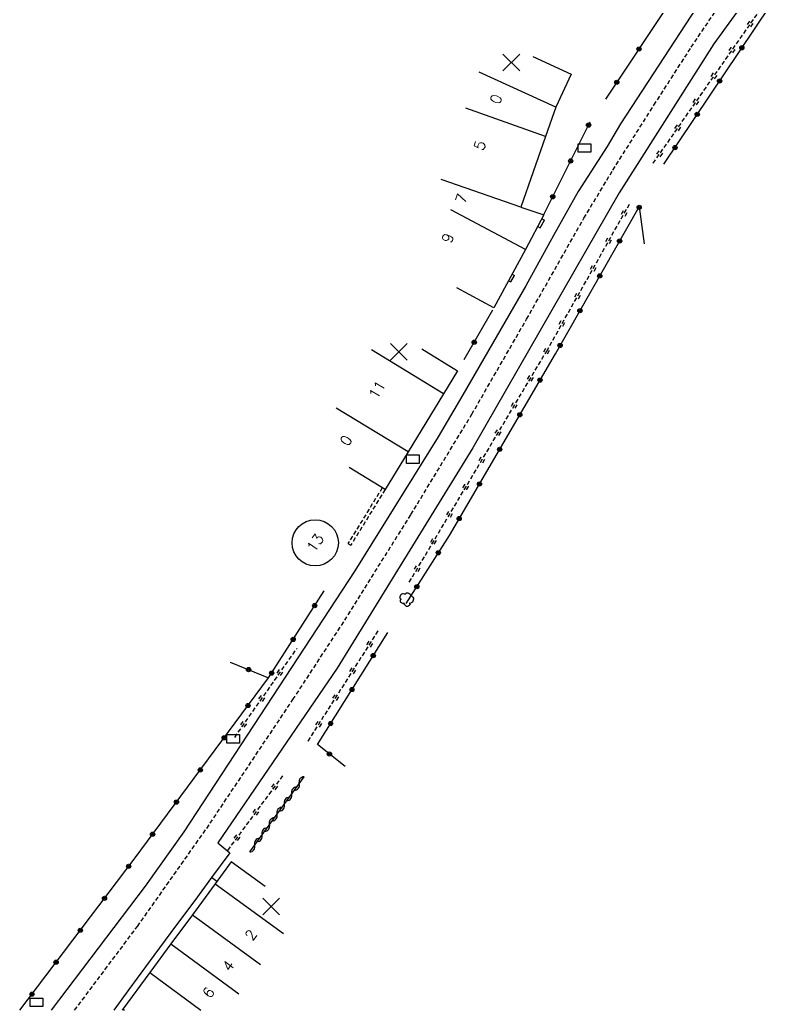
# Model space of a CAD drawing. Header units: millimetres. Extents: x 133016 to 134000, y 142000 to 143000.
# Drawn here: x 133109 to 133200.5, y 142000 to 142117.4 of the extents above; entities that cross this region are included whole.
import ezdxf
from ezdxf.enums import TextEntityAlignment as Align

# ---------------------------------------------------------------- set-up
doc = ezdxf.new("R2010")
doc.units = ezdxf.units.MM
doc.linetypes.add('DASHED', pattern=[0.75, 0.5, -0.25])
doc.layers.get('0').update_dxf_attribs({"linetype": 'CONTINUOUS'})
for name, color, linetype in [('W0001', 6, 'DASHED'), ('W0008', 7, 'CONTINUOUS'), ('W0100', 7, 'CONTINUOUS'), ('W0105', 7, 'CONTINUOUS'), ('W0112', 1, 'DASHED'), ('W0220', 5, 'DASHED'), ('W0300', 7, 'CONTINUOUS'), ('W0310', 3, 'CONTINUOUS'), ('W0322', 7, 'CONTINUOUS'), ('W0991', 7, 'CONTINUOUS'), ('W1102', 7, 'CONTINUOUS'), ('W1471', 7, 'CONTINUOUS')]:
    doc.layers.add(name, color=color, linetype=linetype)
doc.styles.get("Standard").update_dxf_attribs({"font": 'romans.shx', "width": 0.85})

# ---------------------------------------------------------------- blocks, each defined once
blk = doc.blocks.new('t310o')
at = {"color": 0, "linetype": 'Continuous'}
for centre, start, end in [((-0.5, 0.38), 216.8699, 323.1304), ((0.5, -0.37), 36.8699, 143.1303)]:
    blk.add_arc(centre, 0.625, start, end, dxfattribs=at)
blk = doc.blocks.new('t322o')
at = {"color": 0, "linetype": 'Continuous'}
for radius in [0.25, 0.15]:
    blk.add_circle((0, 0), radius, dxfattribs=at)
blk = doc.blocks.new('t220o')
at = {"color": 0, "linetype": 'Continuous'}
for p, q in [((-0.25, 0.25), (0.25, 0.25)), ((-0.25, -0.25), (0.25, -0.25))]:
    blk.add_line(p, q, dxfattribs=at)
blk = doc.blocks.new('T1471')
at = {"color": 0, "linetype": 'Continuous', "flags": 128}
blk.add_lwpolyline([(-0.75, -0.5), (-0.75, 0.5), (0.75, 0.5), (0.75, -0.5), (-0.75, -0.5)], dxfattribs=at)
blk = doc.blocks.new('t991o')
at = {"color": 0, "linetype": 'Continuous'}
for p, q in [((-1, 1), (1, -1)), ((-1, -1), (1, 1))]:
    blk.add_line(p, q, dxfattribs=at)
blk = doc.blocks.new('T300')
for p, q in [((-0.8, 0.51), (-0.86, 0.34)), ((-0.86, 0.34), (-0.86, 0.17)), ((-0.86, 0.17), (-0.74, 0.06)), ((-0.69, 0.63), (-0.8, 0.51)), ((-0.8, -0.06), (-0.74, 0.06)), ((-0.74, 0.06), (-0.69, 0.11)), ((-0.57, 0.69), (-0.69, 0.63)), ((-0.46, 0.69), (-0.57, 0.69)), ((-0.29, 0.63), (-0.46, 0.69)), ((-0.29, 0.63), (-0.17, 0.74)), ((-0.23, 0.57), (-0.29, 0.63)), ((-0.17, 0.74), (-0.06, 0.8)), ((-0.06, 0.8), (0.06, 0.8)), ((0.06, 0.8), (0.23, 0.74)), ((0.23, 0.74), (0.34, 0.63)), ((0.34, 0.63), (0.4, 0.51)), ((0.46, 0.46), (0.34, 0.46)), ((0.4, 0.51), (0.4, 0.46)), ((0.57, 0.4), (0.46, 0.46)), ((0.57, 0.4), (0.69, 0.29)), ((0.69, 0.29), (0.74, 0.17)), ((0.74, 0.06), (0.69, -0.17)), ((0.74, 0.17), (0.74, 0.06)), ((-0.8, -0.17), (-0.8, -0.06)), ((-0.8, -0.23), (-0.8, -0.17)), ((-0.74, -0.34), (-0.8, -0.23)), ((-0.69, -0.4), (-0.74, -0.34)), ((-0.51, -0.46), (-0.69, -0.4)), ((-0.4, -0.46), (-0.51, -0.46)), ((-0.4, -0.46), (-0.34, -0.46)), ((-0.34, -0.46), (-0.34, -0.4)), ((-0.34, -0.51), (-0.34, -0.46)), ((-0.29, -0.63), (-0.34, -0.51)), ((-0.17, -0.74), (-0.29, -0.63)), ((-0.06, -0.8), (-0.17, -0.74)), ((0.06, -0.8), (-0.06, -0.8)), ((0.17, -0.74), (0.06, -0.8)), ((0.23, -0.69), (0.17, -0.74)), ((0.29, -0.46), (0.23, -0.46)), ((0.29, -0.63), (0.23, -0.69)), ((0.46, -0.4), (0.29, -0.46)), ((0.34, -0.51), (0.29, -0.63)), ((0.34, -0.51), (0.34, -0.46)), ((0.57, -0.34), (0.46, -0.4)), ((0.63, -0.29), (0.57, -0.34)), ((0.69, -0.17), (0.63, -0.29))]:
    blk.add_line(p, q)

msp = doc.modelspace()

# ---------------------------------------------------------------- linework, layer by layer
at = {"layer": 'W0001'}
msp.add_lwpolyline([(133115.54, 142000), (133122.98, 142009.94), (133131.19, 142021.55), (133141.42, 142036.83), (133147.56, 142046.23), (133155.4, 142058.76), (133162.63, 142070.66), (133169.12, 142081.93), (133175.92, 142093.91), (133179.35, 142099.61), (133184.22, 142107.31), (133188.64, 142114.17), (133192.6, 142120.07)], dxfattribs=at)
at = {"layer": 'W0008'}
for points in [[(133197.58, 142123.25), (133191.31, 142114.57), (133180.1, 142096.89), (133162.75, 142066.67), (133146.67, 142040.57), (133132.51, 142019.85), (133133.92, 142018.64), (133131.76, 142015.74)], [(133189.28, 142118.87), (133180.25, 142105.1), (133178.67, 142102.4), (133175.24, 142097.08), (133172.31, 142091.86), (133169.02, 142085.89), (133161.54, 142072.96), (133158.65, 142067.99), (133148.77, 142052.09), (133128.48, 142021.16), (133123.9, 142014.71), (133112.77, 142000)]]:
    msp.add_lwpolyline(points, dxfattribs=at)
at = {"layer": 'W0100'}
for points in [[(133169.85, 142113.07), (133174.39, 142110.98), (133172.58, 142107.06), (133171.36, 142103.6), (133168.45, 142095.2), (133171.16, 142094.29), (133168.97, 142090.19), (133165.24, 142083.28), (133160.84, 142085.65), (133160.84, 142085.65), (133160.84, 142085.65), (133160.84, 142085.65), (133160.84, 142085.65), (133160.84, 142085.65), (133160.84, 142085.65), (133160.84, 142085.65), (133160.84, 142085.65), (133160.84, 142085.65), (133160.84, 142085.65), (133160.84, 142085.65), (133160.84, 142085.65), (133160.84, 142085.65), (133160.84, 142085.65), (133160.84, 142085.65), (133160.84, 142085.65), (133160.84, 142085.65), (133160.84, 142085.65), (133160.84, 142085.65), (133160.84, 142085.65), (133160.84, 142085.65), (133160.84, 142085.65), (133160.84, 142085.65), (133160.84, 142085.65), (133160.84, 142085.65), (133160.84, 142085.65), (133160.84, 142085.65), (133160.84, 142085.65), (133160.84, 142085.65), (133160.84, 142085.65), (133160.84, 142085.65), (133160.84, 142085.65), (133160.84, 142085.65), (133160.84, 142085.65), (133160.84, 142085.65), (133160.84, 142085.65), (133160.84, 142085.65), (133160.84, 142085.65), (133160.84, 142085.65), (133160.84, 142085.65), (133160.84, 142085.65), (133160.84, 142085.65), (133160.84, 142085.65), (133160.84, 142085.65), (133160.84, 142085.65), (133160.84, 142085.65), (133160.84, 142085.65), (133160.84, 142085.65), (133160.84, 142085.65), (133160.84, 142085.65), (133160.84, 142085.65), (133160.84, 142085.65), (133160.84, 142085.65), (133160.84, 142085.65), (133160.84, 142085.65), (133160.84, 142085.65), (133160.84, 142085.65), (133160.84, 142085.65), (133160.84, 142085.65), (133160.84, 142085.65), (133160.84, 142085.65), (133160.84, 142085.65), (133160.84, 142085.65), (133160.84, 142085.65), (133160.84, 142085.65), (133160.84, 142085.65), (133160.84, 142085.65), (133160.84, 142085.65), (133160.84, 142085.65), (133160.84, 142085.65), (133160.84, 142085.65), (133160.84, 142085.65), (133160.84, 142085.65), (133160.84, 142085.65), (133160.84, 142085.65), (133160.84, 142085.65), (133160.84, 142085.65), (133160.84, 142085.65), (133160.84, 142085.65), (133160.84, 142085.65), (133160.84, 142085.65), (133160.84, 142085.65), (133160.84, 142085.65), (133160.84, 142085.65), (133160.84, 142085.65), (133160.84, 142085.65), (133160.84, 142085.65), (133160.84, 142085.65), (133160.84, 142085.65), (133160.84, 142085.65), (133160.84, 142085.65), (133160.84, 142085.65), (133160.84, 142085.65), (133160.84, 142085.65), (133160.84, 142085.65), (133160.84, 142085.65), (133160.84, 142085.65), (133160.84, 142085.65), (133160.84, 142085.65), (133160.84, 142085.65), (133160.84, 142085.65), (133160.84, 142085.65), (133160.84, 142085.65), (133160.84, 142085.65), (133160.84, 142085.65), (133160.84, 142085.65), (133160.84, 142085.65), (133160.84, 142085.65), (133160.84, 142085.65), (133160.84, 142085.65), (133160.84, 142085.65)], [(133156.68, 142078.41), (133160.94, 142075.79), (133159.27, 142073.08), (133155.09, 142066.18), (133152.35, 142061.73), (133148.09, 142064.35), (133148.09, 142064.35), (133148.09, 142064.35), (133148.09, 142064.35), (133148.09, 142064.35), (133148.09, 142064.35), (133148.09, 142064.35), (133148.09, 142064.35), (133148.09, 142064.35), (133148.09, 142064.35), (133148.09, 142064.35), (133148.09, 142064.35), (133148.09, 142064.35), (133148.09, 142064.35), (133148.09, 142064.35), (133148.09, 142064.35), (133148.09, 142064.35), (133148.09, 142064.35), (133148.09, 142064.35), (133148.09, 142064.35), (133148.09, 142064.35), (133148.09, 142064.35), (133148.09, 142064.35), (133148.09, 142064.35), (133148.09, 142064.35), (133148.09, 142064.35), (133148.09, 142064.35), (133148.09, 142064.35), (133148.09, 142064.35), (133148.09, 142064.35), (133148.09, 142064.35), (133148.09, 142064.35), (133148.09, 142064.35), (133148.09, 142064.35), (133148.09, 142064.35), (133148.09, 142064.35), (133148.09, 142064.35), (133148.09, 142064.35), (133148.09, 142064.35), (133148.09, 142064.35), (133148.09, 142064.35), (133148.09, 142064.35), (133148.09, 142064.35), (133148.09, 142064.35), (133148.09, 142064.35), (133148.09, 142064.35), (133148.09, 142064.35), (133148.09, 142064.35), (133148.09, 142064.35), (133148.09, 142064.35), (133148.09, 142064.35), (133148.09, 142064.35), (133148.09, 142064.35), (133148.09, 142064.35), (133148.09, 142064.35), (133148.09, 142064.35), (133148.09, 142064.35), (133148.09, 142064.35), (133148.09, 142064.35), (133148.09, 142064.35), (133148.09, 142064.35), (133148.09, 142064.35), (133148.09, 142064.35), (133148.09, 142064.35), (133148.09, 142064.35), (133148.09, 142064.35), (133148.09, 142064.35), (133148.09, 142064.35), (133148.09, 142064.35), (133148.09, 142064.35), (133148.09, 142064.35), (133148.09, 142064.35), (133148.09, 142064.35), (133148.09, 142064.35), (133148.09, 142064.35), (133148.09, 142064.35), (133148.09, 142064.35), (133148.09, 142064.35), (133148.09, 142064.35), (133148.09, 142064.35), (133148.09, 142064.35), (133148.09, 142064.35), (133148.09, 142064.35), (133148.09, 142064.35), (133148.09, 142064.35), (133148.09, 142064.35), (133148.09, 142064.35), (133148.09, 142064.35), (133148.09, 142064.35), (133148.09, 142064.35), (133148.09, 142064.35), (133148.09, 142064.35), (133148.09, 142064.35), (133148.09, 142064.35), (133148.09, 142064.35), (133148.09, 142064.35), (133148.09, 142064.35), (133148.09, 142064.35), (133148.09, 142064.35), (133148.09, 142064.35), (133148.09, 142064.35), (133148.09, 142064.35), (133148.09, 142064.35), (133148.09, 142064.35), (133148.09, 142064.35), (133148.09, 142064.35), (133148.09, 142064.35), (133148.09, 142064.35), (133148.09, 142064.35), (133148.09, 142064.35), (133148.09, 142064.35), (133148.09, 142064.35), (133148.09, 142064.35), (133148.09, 142064.35), (133148.09, 142064.35)], [(133138.14, 142014.66), (133134.09, 142017.6), (133132.2, 142014.98), (133129.52, 142011.32), (133126.96, 142007.86), (133124.46, 142004.48), (133121.27, 142000.14), (133121.17, 142000)]]:
    msp.add_lwpolyline(points, dxfattribs=at)
at = {"layer": 'W0105'}
for p, q in [((133170.91, 142093.84), (133171.23, 142093.66)), ((133170.46, 142092.92), (133170.72, 142092.77)), ((133170.72, 142092.77), (133171.23, 142093.66)), ((133167.23, 142086.34), (133167.67, 142087.1)), ((133167.4, 142087.26), (133167.67, 142087.1)), ((133166.96, 142086.49), (133167.23, 142086.34)), ((133132.41, 142015.27), (133131.77, 142015.73))]:
    msp.add_line(p, q, dxfattribs=at)
msp.add_lwpolyline([(133131.77, 142015.73), (133129.77, 142013.01), (133127.63, 142010.11), (133124.92, 142006.47), (133121.97, 142002.46), (133120.19, 142000)], dxfattribs=at)
at = {"layer": 'W0112'}
for points in [[(133152.35, 142061.73), (133152.01, 142061.94), (133147.94, 142055.34), (133148.28, 142055.13), (133148.28, 142055.13), (133148.28, 142055.13), (133148.28, 142055.13), (133148.28, 142055.13), (133148.28, 142055.13), (133148.28, 142055.13), (133148.28, 142055.13), (133148.28, 142055.13), (133148.28, 142055.13), (133148.28, 142055.13), (133148.28, 142055.13), (133148.28, 142055.13), (133148.28, 142055.13), (133148.28, 142055.13), (133148.28, 142055.13), (133148.28, 142055.13), (133148.28, 142055.13), (133148.28, 142055.13), (133148.28, 142055.13), (133148.28, 142055.13), (133148.28, 142055.13), (133148.28, 142055.13), (133148.28, 142055.13), (133148.28, 142055.13), (133148.28, 142055.13), (133148.28, 142055.13), (133148.28, 142055.13), (133148.28, 142055.13), (133148.28, 142055.13), (133148.28, 142055.13), (133148.28, 142055.13), (133148.28, 142055.13), (133148.28, 142055.13), (133148.28, 142055.13), (133148.28, 142055.13), (133148.28, 142055.13), (133148.28, 142055.13), (133148.28, 142055.13), (133148.28, 142055.13), (133148.28, 142055.13), (133148.28, 142055.13), (133148.28, 142055.13), (133148.28, 142055.13), (133148.28, 142055.13), (133148.28, 142055.13), (133148.28, 142055.13), (133148.28, 142055.13), (133148.28, 142055.13), (133148.28, 142055.13), (133148.28, 142055.13), (133148.28, 142055.13), (133148.28, 142055.13), (133148.28, 142055.13), (133148.28, 142055.13), (133148.28, 142055.13), (133148.28, 142055.13), (133148.28, 142055.13), (133148.28, 142055.13), (133148.28, 142055.13), (133148.28, 142055.13), (133148.28, 142055.13), (133148.28, 142055.13), (133148.28, 142055.13), (133148.28, 142055.13), (133148.28, 142055.13), (133148.28, 142055.13), (133148.28, 142055.13), (133148.28, 142055.13), (133148.28, 142055.13), (133148.28, 142055.13), (133148.28, 142055.13), (133148.28, 142055.13), (133148.28, 142055.13), (133148.28, 142055.13), (133148.28, 142055.13), (133148.28, 142055.13), (133148.28, 142055.13), (133148.28, 142055.13), (133148.28, 142055.13), (133148.28, 142055.13), (133148.28, 142055.13), (133148.28, 142055.13), (133148.28, 142055.13), (133148.28, 142055.13), (133148.28, 142055.13), (133148.28, 142055.13), (133148.28, 142055.13), (133148.28, 142055.13), (133148.28, 142055.13), (133148.28, 142055.13), (133148.28, 142055.13), (133148.28, 142055.13), (133148.28, 142055.13), (133148.28, 142055.13), (133148.28, 142055.13), (133148.28, 142055.13), (133148.28, 142055.13), (133148.28, 142055.13), (133148.28, 142055.13), (133148.28, 142055.13), (133148.28, 142055.13), (133148.28, 142055.13), (133148.28, 142055.13), (133148.28, 142055.13), (133148.28, 142055.13), (133148.28, 142055.13), (133148.28, 142055.13), (133148.28, 142055.13), (133148.28, 142055.13), (133148.28, 142055.13), (133148.28, 142055.13), (133148.28, 142055.13), (133148.28, 142055.13), (133148.28, 142055.13), (133148.28, 142055.13), (133148.28, 142055.13)], [(133152.35, 142061.73), (133148.28, 142055.13), (133148.28, 142055.13), (133148.28, 142055.13), (133148.28, 142055.13), (133148.28, 142055.13), (133148.28, 142055.13), (133148.28, 142055.13), (133148.28, 142055.13), (133148.28, 142055.13), (133148.28, 142055.13), (133148.28, 142055.13), (133148.28, 142055.13), (133148.28, 142055.13), (133148.28, 142055.13), (133148.28, 142055.13), (133148.28, 142055.13), (133148.28, 142055.13), (133148.28, 142055.13), (133148.28, 142055.13), (133148.28, 142055.13), (133148.28, 142055.13), (133148.28, 142055.13), (133148.28, 142055.13), (133148.28, 142055.13), (133148.28, 142055.13), (133148.28, 142055.13), (133148.28, 142055.13), (133148.28, 142055.13), (133148.28, 142055.13), (133148.28, 142055.13), (133148.28, 142055.13), (133148.28, 142055.13), (133148.28, 142055.13), (133148.28, 142055.13), (133148.28, 142055.13), (133148.28, 142055.13), (133148.28, 142055.13), (133148.28, 142055.13), (133148.28, 142055.13), (133148.28, 142055.13), (133148.28, 142055.13), (133148.28, 142055.13), (133148.28, 142055.13), (133148.28, 142055.13), (133148.28, 142055.13), (133148.28, 142055.13), (133148.28, 142055.13), (133148.28, 142055.13), (133148.28, 142055.13), (133148.28, 142055.13), (133148.28, 142055.13), (133148.28, 142055.13), (133148.28, 142055.13), (133148.28, 142055.13), (133148.28, 142055.13), (133148.28, 142055.13), (133148.28, 142055.13), (133148.28, 142055.13), (133148.28, 142055.13), (133148.28, 142055.13), (133148.28, 142055.13), (133148.28, 142055.13), (133148.28, 142055.13), (133148.28, 142055.13), (133148.28, 142055.13), (133148.28, 142055.13), (133148.28, 142055.13), (133148.28, 142055.13), (133148.28, 142055.13), (133148.28, 142055.13), (133148.28, 142055.13), (133148.28, 142055.13), (133148.28, 142055.13), (133148.28, 142055.13), (133148.28, 142055.13), (133148.28, 142055.13), (133148.28, 142055.13), (133148.28, 142055.13), (133148.28, 142055.13), (133148.28, 142055.13), (133148.28, 142055.13), (133148.28, 142055.13), (133148.28, 142055.13), (133148.28, 142055.13), (133148.28, 142055.13), (133148.28, 142055.13), (133148.28, 142055.13), (133148.28, 142055.13), (133148.28, 142055.13), (133148.28, 142055.13), (133148.28, 142055.13), (133148.28, 142055.13), (133148.28, 142055.13), (133148.28, 142055.13), (133148.28, 142055.13), (133148.28, 142055.13), (133148.28, 142055.13), (133148.28, 142055.13), (133148.28, 142055.13), (133148.28, 142055.13), (133148.28, 142055.13), (133148.28, 142055.13), (133148.28, 142055.13), (133148.28, 142055.13), (133148.28, 142055.13), (133148.28, 142055.13), (133148.28, 142055.13), (133148.28, 142055.13), (133148.28, 142055.13), (133148.28, 142055.13), (133148.28, 142055.13), (133148.28, 142055.13), (133148.28, 142055.13), (133148.28, 142055.13), (133148.28, 142055.13), (133148.28, 142055.13), (133148.28, 142055.13), (133148.28, 142055.13), (133148.28, 142055.13)]]:
    msp.add_lwpolyline(points, dxfattribs=at)
at = {"layer": 'W0220'}
for points in [[(133198.97, 142121.75), (133184.09, 142100.42), (133184.09, 142100.42), (133184.09, 142100.42), (133184.09, 142100.42), (133184.09, 142100.42), (133184.09, 142100.42), (133184.09, 142100.42), (133184.09, 142100.42), (133184.09, 142100.42), (133184.09, 142100.42), (133184.09, 142100.42), (133184.09, 142100.42), (133184.09, 142100.42), (133184.09, 142100.42), (133184.09, 142100.42), (133184.09, 142100.42), (133184.09, 142100.42), (133184.09, 142100.42), (133184.09, 142100.42), (133184.09, 142100.42), (133184.09, 142100.42), (133184.09, 142100.42), (133184.09, 142100.42), (133184.09, 142100.42), (133184.09, 142100.42), (133184.09, 142100.42), (133184.09, 142100.42), (133184.09, 142100.42), (133184.09, 142100.42), (133184.09, 142100.42), (133184.09, 142100.42), (133184.09, 142100.42), (133184.09, 142100.42), (133184.09, 142100.42), (133184.09, 142100.42), (133184.09, 142100.42), (133184.09, 142100.42), (133184.09, 142100.42), (133184.09, 142100.42), (133184.09, 142100.42), (133184.09, 142100.42), (133184.09, 142100.42), (133184.09, 142100.42), (133184.09, 142100.42), (133184.09, 142100.42), (133184.09, 142100.42), (133184.09, 142100.42), (133184.09, 142100.42), (133184.09, 142100.42), (133184.09, 142100.42), (133184.09, 142100.42), (133184.09, 142100.42), (133184.09, 142100.42), (133184.09, 142100.42), (133184.09, 142100.42), (133184.09, 142100.42), (133184.09, 142100.42), (133184.09, 142100.42), (133184.09, 142100.42), (133184.09, 142100.42), (133184.09, 142100.42), (133184.09, 142100.42), (133184.09, 142100.42), (133184.09, 142100.42), (133184.09, 142100.42), (133184.09, 142100.42), (133184.09, 142100.42), (133184.09, 142100.42), (133184.09, 142100.42), (133184.09, 142100.42), (133184.09, 142100.42), (133184.09, 142100.42), (133184.09, 142100.42), (133184.09, 142100.42), (133184.09, 142100.42), (133184.09, 142100.42), (133184.09, 142100.42), (133184.09, 142100.42), (133184.09, 142100.42), (133184.09, 142100.42), (133184.09, 142100.42), (133184.09, 142100.42), (133184.09, 142100.42), (133184.09, 142100.42), (133184.09, 142100.42), (133184.09, 142100.42), (133184.09, 142100.42), (133184.09, 142100.42), (133184.09, 142100.42), (133184.09, 142100.42), (133184.09, 142100.42), (133184.09, 142100.42), (133184.09, 142100.42), (133184.09, 142100.42), (133184.09, 142100.42), (133184.09, 142100.42)], [(133184.09, 142100.42), (133184.09, 142100.42), (133184.09, 142100.42), (133184.09, 142100.42), (133184.09, 142100.42), (133184.09, 142100.42), (133184.09, 142100.42), (133184.09, 142100.42), (133184.09, 142100.42), (133184.09, 142100.42), (133184.09, 142100.42), (133184.09, 142100.42), (133184.09, 142100.42), (133184.09, 142100.42), (133184.09, 142100.42), (133184.09, 142100.42), (133184.09, 142100.42), (133184.09, 142100.42), (133184.09, 142100.42), (133184.09, 142100.42)], [(133155.21, 142050.74), (133155.21, 142050.74), (133155.21, 142050.74), (133155.21, 142050.74), (133155.21, 142050.74), (133155.21, 142050.74), (133155.21, 142050.74), (133155.21, 142050.74), (133155.21, 142050.74), (133155.21, 142050.74), (133155.21, 142050.74), (133155.21, 142050.74), (133155.21, 142050.74), (133155.21, 142050.74), (133155.21, 142050.74), (133155.21, 142050.74), (133155.21, 142050.74), (133155.21, 142050.74), (133171.5, 142078.15), (133181.42, 142095.76)], [(133155.21, 142050.74), (133155.21, 142050.74), (133155.21, 142050.74), (133155.21, 142050.74), (133155.21, 142050.74), (133155.21, 142050.74), (133155.21, 142050.74), (133155.21, 142050.74), (133155.21, 142050.74), (133155.21, 142050.74), (133155.21, 142050.74), (133155.21, 142050.74), (133155.21, 142050.74), (133155.21, 142050.74), (133155.21, 142050.74), (133155.21, 142050.74), (133155.21, 142050.74), (133155.21, 142050.74), (133155.21, 142050.74), (133155.21, 142050.74), (133155.21, 142050.74), (133155.21, 142050.74), (133155.21, 142050.74), (133155.21, 142050.74), (133155.21, 142050.74), (133155.21, 142050.74), (133155.21, 142050.74), (133155.21, 142050.74), (133155.21, 142050.74), (133155.21, 142050.74), (133155.21, 142050.74), (133155.21, 142050.74), (133155.21, 142050.74), (133155.21, 142050.74), (133155.21, 142050.74), (133155.21, 142050.74), (133155.21, 142050.74), (133155.21, 142050.74), (133155.21, 142050.74), (133155.21, 142050.74), (133155.21, 142050.74), (133155.21, 142050.74), (133155.21, 142050.74), (133155.21, 142050.74), (133155.21, 142050.74), (133155.21, 142050.74), (133155.21, 142050.74), (133155.21, 142050.74), (133155.21, 142050.74), (133155.21, 142050.74), (133155.21, 142050.74), (133155.21, 142050.74), (133155.21, 142050.74), (133155.21, 142050.74), (133155.21, 142050.74), (133155.21, 142050.74), (133155.21, 142050.74), (133155.21, 142050.74), (133155.21, 142050.74), (133155.21, 142050.74), (133155.21, 142050.74), (133155.21, 142050.74), (133155.21, 142050.74), (133155.21, 142050.74), (133155.21, 142050.74), (133155.21, 142050.74), (133155.21, 142050.74), (133155.21, 142050.74), (133155.21, 142050.74), (133155.21, 142050.74), (133155.21, 142050.74), (133155.21, 142050.74), (133155.21, 142050.74), (133155.21, 142050.74), (133155.21, 142050.74), (133155.21, 142050.74), (133155.21, 142050.74), (133155.21, 142050.74), (133155.21, 142050.74), (133155.21, 142050.74), (133155.21, 142050.74), (133155.21, 142050.74), (133155.21, 142050.74), (133155.21, 142050.74), (133155.21, 142050.74), (133155.21, 142050.74), (133155.21, 142050.74), (133155.21, 142050.74), (133155.21, 142050.74), (133155.21, 142050.74), (133155.21, 142050.74), (133155.21, 142050.74), (133155.21, 142050.74), (133155.21, 142050.74), (133155.21, 142050.74), (133155.21, 142050.74), (133155.21, 142050.74), (133155.21, 142050.74), (133155.21, 142050.74), (133155.21, 142050.74), (133155.21, 142050.74)], [(133151.49, 142044.98), (133143.17, 142031.87), (133143.17, 142031.87), (133143.17, 142031.87), (133143.17, 142031.87), (133143.17, 142031.87), (133143.17, 142031.87), (133143.17, 142031.87), (133143.17, 142031.87), (133143.17, 142031.87), (133143.17, 142031.87), (133143.17, 142031.87), (133143.17, 142031.87), (133143.17, 142031.87), (133143.17, 142031.87), (133143.17, 142031.87), (133143.17, 142031.87), (133143.17, 142031.87), (133143.17, 142031.87), (133143.17, 142031.87), (133143.17, 142031.87), (133143.17, 142031.87), (133143.17, 142031.87), (133143.17, 142031.87), (133143.17, 142031.87), (133143.17, 142031.87), (133143.17, 142031.87), (133143.17, 142031.87), (133143.17, 142031.87), (133143.17, 142031.87), (133143.17, 142031.87), (133143.17, 142031.87), (133143.17, 142031.87), (133143.17, 142031.87), (133143.17, 142031.87), (133143.17, 142031.87), (133143.17, 142031.87), (133143.17, 142031.87), (133143.17, 142031.87), (133143.17, 142031.87), (133143.17, 142031.87), (133143.17, 142031.87), (133143.17, 142031.87), (133143.17, 142031.87), (133143.17, 142031.87), (133143.17, 142031.87), (133143.17, 142031.87), (133143.17, 142031.87), (133143.17, 142031.87), (133143.17, 142031.87), (133143.17, 142031.87), (133143.17, 142031.87), (133143.17, 142031.87), (133143.17, 142031.87), (133143.17, 142031.87), (133143.17, 142031.87), (133143.17, 142031.87), (133143.17, 142031.87), (133143.17, 142031.87), (133143.17, 142031.87), (133143.17, 142031.87), (133143.17, 142031.87), (133143.17, 142031.87), (133143.17, 142031.87), (133143.17, 142031.87), (133143.17, 142031.87), (133143.17, 142031.87), (133143.17, 142031.87), (133143.17, 142031.87), (133143.17, 142031.87), (133143.17, 142031.87), (133143.17, 142031.87), (133143.17, 142031.87), (133143.17, 142031.87), (133143.17, 142031.87), (133143.17, 142031.87), (133143.17, 142031.87), (133143.17, 142031.87), (133143.17, 142031.87), (133143.17, 142031.87), (133143.17, 142031.87), (133143.17, 142031.87), (133143.17, 142031.87), (133143.17, 142031.87), (133143.17, 142031.87), (133143.17, 142031.87), (133143.17, 142031.87), (133143.17, 142031.87), (133143.17, 142031.87), (133143.17, 142031.87), (133143.17, 142031.87), (133143.17, 142031.87), (133143.17, 142031.87), (133143.17, 142031.87), (133143.17, 142031.87), (133143.17, 142031.87), (133143.17, 142031.87), (133143.17, 142031.87), (133143.17, 142031.87), (133143.17, 142031.87), (133143.17, 142031.87)], [(133134.51, 142032.35), (133134.51, 142032.35), (133134.51, 142032.35), (133134.51, 142032.35), (133134.51, 142032.35), (133134.51, 142032.35), (133134.51, 142032.35), (133134.51, 142032.35), (133134.51, 142032.35), (133134.51, 142032.35), (133134.51, 142032.35), (133134.51, 142032.35), (133134.51, 142032.35), (133134.51, 142032.35), (133134.51, 142032.35), (133134.51, 142032.35), (133134.51, 142032.35), (133134.51, 142032.35), (133134.51, 142032.35), (133141.9, 142042.9)], [(133134.51, 142032.35), (133134.51, 142032.35), (133134.51, 142032.35), (133134.51, 142032.35), (133134.51, 142032.35), (133134.51, 142032.35), (133134.51, 142032.35), (133134.51, 142032.35), (133134.51, 142032.35), (133134.51, 142032.35), (133134.51, 142032.35), (133134.51, 142032.35), (133134.51, 142032.35), (133134.51, 142032.35), (133134.51, 142032.35), (133134.51, 142032.35), (133134.51, 142032.35), (133134.51, 142032.35), (133134.51, 142032.35), (133134.51, 142032.35), (133134.51, 142032.35), (133134.51, 142032.35), (133134.51, 142032.35), (133134.51, 142032.35), (133134.51, 142032.35), (133134.51, 142032.35), (133134.51, 142032.35), (133134.51, 142032.35), (133134.51, 142032.35), (133134.51, 142032.35), (133134.51, 142032.35), (133134.51, 142032.35), (133134.51, 142032.35), (133134.51, 142032.35), (133134.51, 142032.35), (133134.51, 142032.35), (133134.51, 142032.35), (133134.51, 142032.35), (133134.51, 142032.35), (133134.51, 142032.35), (133134.51, 142032.35), (133134.51, 142032.35), (133134.51, 142032.35), (133134.51, 142032.35), (133134.51, 142032.35), (133134.51, 142032.35), (133134.51, 142032.35), (133134.51, 142032.35), (133134.51, 142032.35), (133134.51, 142032.35), (133134.51, 142032.35), (133134.51, 142032.35), (133134.51, 142032.35), (133134.51, 142032.35), (133134.51, 142032.35), (133134.51, 142032.35), (133134.51, 142032.35), (133134.51, 142032.35), (133134.51, 142032.35), (133134.51, 142032.35), (133134.51, 142032.35), (133134.51, 142032.35), (133134.51, 142032.35), (133134.51, 142032.35), (133134.51, 142032.35), (133134.51, 142032.35), (133134.51, 142032.35), (133134.51, 142032.35), (133134.51, 142032.35), (133134.51, 142032.35), (133134.51, 142032.35), (133134.51, 142032.35), (133134.51, 142032.35), (133134.51, 142032.35), (133134.51, 142032.35), (133134.51, 142032.35), (133134.51, 142032.35), (133134.51, 142032.35), (133134.51, 142032.35), (133134.51, 142032.35), (133134.51, 142032.35), (133134.51, 142032.35), (133134.51, 142032.35), (133134.51, 142032.35), (133134.51, 142032.35), (133134.51, 142032.35), (133134.51, 142032.35), (133134.51, 142032.35), (133134.51, 142032.35), (133134.51, 142032.35), (133134.51, 142032.35), (133134.51, 142032.35), (133134.51, 142032.35), (133134.51, 142032.35), (133134.51, 142032.35), (133134.51, 142032.35), (133134.51, 142032.35), (133134.51, 142032.35), (133134.51, 142032.35), (133134.51, 142032.35), (133134.51, 142032.35)], [(133143.17, 142031.87), (133143.17, 142031.87), (133143.17, 142031.87), (133143.17, 142031.87), (133143.17, 142031.87), (133143.17, 142031.87), (133143.17, 142031.87), (133143.17, 142031.87), (133143.17, 142031.87), (133143.17, 142031.87), (133143.17, 142031.87), (133143.17, 142031.87), (133143.17, 142031.87), (133143.17, 142031.87), (133143.17, 142031.87), (133143.17, 142031.87), (133143.17, 142031.87), (133143.17, 142031.87), (133143.17, 142031.87), (133143.17, 142031.87)], [(133133.7, 142018.95), (133133.7, 142018.95), (133133.7, 142018.95), (133133.7, 142018.95), (133133.7, 142018.95), (133133.7, 142018.95), (133133.7, 142018.95), (133133.7, 142018.95), (133133.7, 142018.95), (133133.7, 142018.95), (133133.7, 142018.95), (133133.7, 142018.95), (133133.7, 142018.95), (133133.7, 142018.95), (133133.7, 142018.95), (133133.7, 142018.95), (133133.7, 142018.95), (133133.7, 142018.95), (133133.7, 142018.95), (133140.35, 142027.96)], [(133133.7, 142018.95), (133133.7, 142018.95), (133133.7, 142018.95), (133133.7, 142018.95), (133133.7, 142018.95), (133133.7, 142018.95), (133133.7, 142018.95), (133133.7, 142018.95), (133133.7, 142018.95), (133133.7, 142018.95), (133133.7, 142018.95), (133133.7, 142018.95), (133133.7, 142018.95), (133133.7, 142018.95), (133133.7, 142018.95), (133133.7, 142018.95), (133133.7, 142018.95), (133133.7, 142018.95), (133133.7, 142018.95), (133133.7, 142018.95), (133133.7, 142018.95), (133133.7, 142018.95), (133133.7, 142018.95), (133133.7, 142018.95), (133133.7, 142018.95), (133133.7, 142018.95), (133133.7, 142018.95), (133133.7, 142018.95), (133133.7, 142018.95), (133133.7, 142018.95), (133133.7, 142018.95), (133133.7, 142018.95), (133133.7, 142018.95), (133133.7, 142018.95), (133133.7, 142018.95), (133133.7, 142018.95), (133133.7, 142018.95), (133133.7, 142018.95), (133133.7, 142018.95), (133133.7, 142018.95), (133133.7, 142018.95), (133133.7, 142018.95), (133133.7, 142018.95), (133133.7, 142018.95), (133133.7, 142018.95), (133133.7, 142018.95), (133133.7, 142018.95), (133133.7, 142018.95), (133133.7, 142018.95), (133133.7, 142018.95), (133133.7, 142018.95), (133133.7, 142018.95), (133133.7, 142018.95), (133133.7, 142018.95), (133133.7, 142018.95), (133133.7, 142018.95), (133133.7, 142018.95), (133133.7, 142018.95), (133133.7, 142018.95), (133133.7, 142018.95), (133133.7, 142018.95), (133133.7, 142018.95), (133133.7, 142018.95), (133133.7, 142018.95), (133133.7, 142018.95), (133133.7, 142018.95), (133133.7, 142018.95), (133133.7, 142018.95), (133133.7, 142018.95), (133133.7, 142018.95), (133133.7, 142018.95), (133133.7, 142018.95), (133133.7, 142018.95), (133133.7, 142018.95), (133133.7, 142018.95), (133133.7, 142018.95), (133133.7, 142018.95), (133133.7, 142018.95), (133133.7, 142018.95), (133133.7, 142018.95), (133133.7, 142018.95), (133133.7, 142018.95), (133133.7, 142018.95), (133133.7, 142018.95), (133133.7, 142018.95), (133133.7, 142018.95), (133133.7, 142018.95), (133133.7, 142018.95), (133133.7, 142018.95), (133133.7, 142018.95), (133133.7, 142018.95), (133133.7, 142018.95), (133133.7, 142018.95), (133133.7, 142018.95), (133133.7, 142018.95), (133133.7, 142018.95), (133133.7, 142018.95), (133133.7, 142018.95), (133133.7, 142018.95), (133133.7, 142018.95), (133133.7, 142018.95)]]:
    msp.add_lwpolyline(points, dxfattribs=at)
at = {"layer": 'W0310'}
for points in [[(133136.3, 142018.76), (133142.73, 142027.66), (133142.73, 142027.66), (133142.73, 142027.66), (133142.73, 142027.66), (133142.73, 142027.66), (133142.73, 142027.66), (133142.73, 142027.66), (133142.73, 142027.66), (133142.73, 142027.66), (133142.73, 142027.66), (133142.73, 142027.66), (133142.73, 142027.66), (133142.73, 142027.66), (133142.73, 142027.66), (133142.73, 142027.66), (133142.73, 142027.66), (133142.73, 142027.66), (133142.73, 142027.66), (133142.73, 142027.66), (133142.73, 142027.66), (133142.73, 142027.66), (133142.73, 142027.66), (133142.73, 142027.66), (133142.73, 142027.66), (133142.73, 142027.66), (133142.73, 142027.66), (133142.73, 142027.66), (133142.73, 142027.66), (133142.73, 142027.66), (133142.73, 142027.66), (133142.73, 142027.66), (133142.73, 142027.66), (133142.73, 142027.66), (133142.73, 142027.66), (133142.73, 142027.66), (133142.73, 142027.66), (133142.73, 142027.66), (133142.73, 142027.66), (133142.73, 142027.66), (133142.73, 142027.66), (133142.73, 142027.66), (133142.73, 142027.66), (133142.73, 142027.66), (133142.73, 142027.66), (133142.73, 142027.66), (133142.73, 142027.66), (133142.73, 142027.66), (133142.73, 142027.66), (133142.73, 142027.66), (133142.73, 142027.66), (133142.73, 142027.66), (133142.73, 142027.66), (133142.73, 142027.66), (133142.73, 142027.66), (133142.73, 142027.66), (133142.73, 142027.66), (133142.73, 142027.66), (133142.73, 142027.66), (133142.73, 142027.66), (133142.73, 142027.66), (133142.73, 142027.66), (133142.73, 142027.66), (133142.73, 142027.66), (133142.73, 142027.66), (133142.73, 142027.66), (133142.73, 142027.66), (133142.73, 142027.66), (133142.73, 142027.66), (133142.73, 142027.66), (133142.73, 142027.66), (133142.73, 142027.66), (133142.73, 142027.66), (133142.73, 142027.66), (133142.73, 142027.66), (133142.73, 142027.66), (133142.73, 142027.66), (133142.73, 142027.66), (133142.73, 142027.66), (133142.73, 142027.66), (133142.73, 142027.66), (133142.73, 142027.66), (133142.73, 142027.66), (133142.73, 142027.66), (133142.73, 142027.66), (133142.73, 142027.66), (133142.73, 142027.66), (133142.73, 142027.66), (133142.73, 142027.66), (133142.73, 142027.66), (133142.73, 142027.66), (133142.73, 142027.66), (133142.73, 142027.66), (133142.73, 142027.66), (133142.73, 142027.66), (133142.73, 142027.66), (133142.73, 142027.66), (133142.73, 142027.66), (133142.73, 142027.66), (133142.73, 142027.66), (133142.73, 142027.66)], [(133142.73, 142027.66), (133142.73, 142027.66), (133142.73, 142027.66), (133142.73, 142027.66), (133142.73, 142027.66), (133142.73, 142027.66), (133142.73, 142027.66), (133142.73, 142027.66), (133142.73, 142027.66), (133142.73, 142027.66), (133142.73, 142027.66), (133142.73, 142027.66), (133142.73, 142027.66), (133142.73, 142027.66), (133142.73, 142027.66), (133142.73, 142027.66), (133142.73, 142027.66), (133142.73, 142027.66), (133142.73, 142027.66), (133142.73, 142027.66)]]:
    msp.add_lwpolyline(points, dxfattribs=at)
at = {"layer": 'W0322'}
for points in [[(133185.39, 142100.3), (133185.39, 142100.3), (133185.39, 142100.3), (133185.39, 142100.3), (133185.39, 142100.3), (133185.39, 142100.3), (133185.39, 142100.3), (133185.39, 142100.3), (133185.39, 142100.3), (133185.39, 142100.3), (133185.39, 142100.3), (133185.39, 142100.3), (133185.39, 142100.3), (133185.39, 142100.3), (133185.39, 142100.3), (133185.39, 142100.3), (133199.78, 142121.76), (133222.3, 142147.67), (133243.12, 142169.87), (133261.04, 142190.3)], [(133178.5, 142108.03), (133178.5, 142108.03), (133178.5, 142108.03), (133178.5, 142108.03), (133178.5, 142108.03), (133178.5, 142108.03), (133178.5, 142108.03), (133178.5, 142108.03), (133178.5, 142108.03), (133178.5, 142108.03), (133178.5, 142108.03), (133178.5, 142108.03), (133178.5, 142108.03), (133178.5, 142108.03), (133178.5, 142108.03), (133178.5, 142108.03), (133178.5, 142108.03), (133178.5, 142108.03), (133186.77, 142120.48), (133184.26, 142122.09)], [(133178.5, 142108.03), (133178.5, 142108.03), (133178.5, 142108.03), (133178.5, 142108.03), (133178.5, 142108.03), (133178.5, 142108.03), (133178.5, 142108.03), (133178.5, 142108.03), (133178.5, 142108.03), (133178.5, 142108.03), (133178.5, 142108.03), (133178.5, 142108.03), (133178.5, 142108.03), (133178.5, 142108.03), (133178.5, 142108.03), (133178.5, 142108.03), (133178.5, 142108.03), (133178.5, 142108.03), (133178.5, 142108.03), (133178.5, 142108.03), (133178.5, 142108.03), (133178.5, 142108.03), (133178.5, 142108.03), (133178.5, 142108.03), (133178.5, 142108.03), (133178.5, 142108.03), (133178.5, 142108.03), (133178.5, 142108.03), (133178.5, 142108.03), (133178.5, 142108.03), (133178.5, 142108.03), (133178.5, 142108.03), (133178.5, 142108.03), (133178.5, 142108.03), (133178.5, 142108.03), (133178.5, 142108.03), (133178.5, 142108.03), (133178.5, 142108.03), (133178.5, 142108.03), (133178.5, 142108.03), (133178.5, 142108.03), (133178.5, 142108.03), (133178.5, 142108.03), (133178.5, 142108.03), (133178.5, 142108.03), (133178.5, 142108.03), (133178.5, 142108.03), (133178.5, 142108.03), (133178.5, 142108.03), (133178.5, 142108.03), (133178.5, 142108.03), (133178.5, 142108.03), (133178.5, 142108.03), (133178.5, 142108.03), (133178.5, 142108.03), (133178.5, 142108.03), (133178.5, 142108.03), (133178.5, 142108.03), (133178.5, 142108.03), (133178.5, 142108.03), (133178.5, 142108.03), (133178.5, 142108.03), (133178.5, 142108.03), (133178.5, 142108.03), (133178.5, 142108.03), (133178.5, 142108.03), (133178.5, 142108.03), (133178.5, 142108.03), (133178.5, 142108.03), (133178.5, 142108.03), (133178.5, 142108.03), (133178.5, 142108.03), (133178.5, 142108.03), (133178.5, 142108.03), (133178.5, 142108.03), (133178.5, 142108.03), (133178.5, 142108.03), (133178.5, 142108.03), (133178.5, 142108.03), (133178.5, 142108.03), (133178.5, 142108.03), (133178.5, 142108.03), (133178.5, 142108.03), (133178.5, 142108.03), (133178.5, 142108.03), (133178.5, 142108.03), (133178.5, 142108.03), (133178.5, 142108.03), (133178.5, 142108.03), (133178.5, 142108.03), (133178.5, 142108.03), (133178.5, 142108.03), (133178.5, 142108.03), (133178.5, 142108.03), (133178.5, 142108.03), (133178.5, 142108.03), (133178.5, 142108.03), (133178.5, 142108.03), (133178.5, 142108.03), (133178.5, 142108.03), (133178.5, 142108.03)], [(133171.16, 142094.32), (133171.16, 142094.32), (133171.16, 142094.32), (133171.16, 142094.32), (133171.16, 142094.32), (133171.16, 142094.32), (133171.16, 142094.32), (133171.16, 142094.32), (133171.16, 142094.32), (133171.16, 142094.32), (133171.16, 142094.32), (133171.16, 142094.32), (133171.16, 142094.32), (133171.16, 142094.32), (133171.16, 142094.32), (133171.16, 142094.32), (133171.16, 142094.32), (133171.16, 142094.32), (133171.16, 142094.32), (133176.66, 142105.32)], [(133185.39, 142100.3), (133185.39, 142100.3), (133185.39, 142100.3), (133185.39, 142100.3), (133185.39, 142100.3), (133185.39, 142100.3), (133185.39, 142100.3), (133185.39, 142100.3), (133185.39, 142100.3), (133185.39, 142100.3), (133185.39, 142100.3), (133185.39, 142100.3), (133185.39, 142100.3), (133185.39, 142100.3), (133185.39, 142100.3), (133185.39, 142100.3), (133185.39, 142100.3), (133185.39, 142100.3), (133185.39, 142100.3), (133185.39, 142100.3), (133185.39, 142100.3), (133185.39, 142100.3), (133185.39, 142100.3), (133185.39, 142100.3), (133185.39, 142100.3), (133185.39, 142100.3), (133185.39, 142100.3), (133185.39, 142100.3), (133185.39, 142100.3), (133185.39, 142100.3), (133185.39, 142100.3), (133185.39, 142100.3), (133185.39, 142100.3), (133185.39, 142100.3), (133185.39, 142100.3), (133185.39, 142100.3), (133185.39, 142100.3), (133185.39, 142100.3), (133185.39, 142100.3), (133185.39, 142100.3), (133185.39, 142100.3), (133185.39, 142100.3), (133185.39, 142100.3), (133185.39, 142100.3), (133185.39, 142100.3), (133185.39, 142100.3), (133185.39, 142100.3), (133185.39, 142100.3), (133185.39, 142100.3), (133185.39, 142100.3), (133185.39, 142100.3), (133185.39, 142100.3), (133185.39, 142100.3), (133185.39, 142100.3), (133185.39, 142100.3), (133185.39, 142100.3), (133185.39, 142100.3), (133185.39, 142100.3), (133185.39, 142100.3), (133185.39, 142100.3), (133185.39, 142100.3), (133185.39, 142100.3), (133185.39, 142100.3), (133185.39, 142100.3), (133185.39, 142100.3), (133185.39, 142100.3), (133185.39, 142100.3), (133185.39, 142100.3), (133185.39, 142100.3), (133185.39, 142100.3), (133185.39, 142100.3), (133185.39, 142100.3), (133185.39, 142100.3), (133185.39, 142100.3), (133185.39, 142100.3), (133185.39, 142100.3), (133185.39, 142100.3), (133185.39, 142100.3), (133185.39, 142100.3), (133185.39, 142100.3), (133185.39, 142100.3), (133185.39, 142100.3), (133185.39, 142100.3), (133185.39, 142100.3), (133185.39, 142100.3), (133185.39, 142100.3), (133185.39, 142100.3), (133185.39, 142100.3), (133185.39, 142100.3), (133185.39, 142100.3), (133185.39, 142100.3), (133185.39, 142100.3), (133185.39, 142100.3), (133185.39, 142100.3), (133185.39, 142100.3), (133185.39, 142100.3), (133185.39, 142100.3), (133185.39, 142100.3), (133185.39, 142100.3), (133185.39, 142100.3), (133185.39, 142100.3)], [(133154.84, 142048.22), (133154.84, 142048.22), (133154.84, 142048.22), (133154.84, 142048.22), (133154.84, 142048.22), (133154.84, 142048.22), (133154.84, 142048.22), (133154.84, 142048.22), (133154.84, 142048.22), (133154.84, 142048.22), (133154.84, 142048.22), (133154.84, 142048.22), (133154.84, 142048.22), (133154.84, 142048.22), (133154.84, 142048.22), (133154.84, 142048.22), (133159.96, 142056.28), (133172.53, 142077.82), (133182.46, 142095.26), (133183.05, 142090.84)], [(133171.16, 142094.32), (133171.16, 142094.32), (133171.16, 142094.32), (133171.16, 142094.32), (133171.16, 142094.32), (133171.16, 142094.32), (133171.16, 142094.32), (133171.16, 142094.32), (133171.16, 142094.32), (133171.16, 142094.32), (133171.16, 142094.32), (133171.16, 142094.32), (133171.16, 142094.32), (133171.16, 142094.32), (133171.16, 142094.32), (133171.16, 142094.32), (133171.16, 142094.32), (133171.16, 142094.32), (133171.16, 142094.32), (133171.16, 142094.32), (133171.16, 142094.32), (133171.16, 142094.32), (133171.16, 142094.32), (133171.16, 142094.32), (133171.16, 142094.32), (133171.16, 142094.32), (133171.16, 142094.32), (133171.16, 142094.32), (133171.16, 142094.32), (133171.16, 142094.32), (133171.16, 142094.32), (133171.16, 142094.32), (133171.16, 142094.32), (133171.16, 142094.32), (133171.16, 142094.32), (133171.16, 142094.32), (133171.16, 142094.32), (133171.16, 142094.32), (133171.16, 142094.32), (133171.16, 142094.32), (133171.16, 142094.32), (133171.16, 142094.32), (133171.16, 142094.32), (133171.16, 142094.32), (133171.16, 142094.32), (133171.16, 142094.32), (133171.16, 142094.32), (133171.16, 142094.32), (133171.16, 142094.32), (133171.16, 142094.32), (133171.16, 142094.32), (133171.16, 142094.32), (133171.16, 142094.32), (133171.16, 142094.32), (133171.16, 142094.32), (133171.16, 142094.32), (133171.16, 142094.32), (133171.16, 142094.32), (133171.16, 142094.32), (133171.16, 142094.32), (133171.16, 142094.32), (133171.16, 142094.32), (133171.16, 142094.32), (133171.16, 142094.32), (133171.16, 142094.32), (133171.16, 142094.32), (133171.16, 142094.32), (133171.16, 142094.32), (133171.16, 142094.32), (133171.16, 142094.32), (133171.16, 142094.32), (133171.16, 142094.32), (133171.16, 142094.32), (133171.16, 142094.32), (133171.16, 142094.32), (133171.16, 142094.32), (133171.16, 142094.32), (133171.16, 142094.32), (133171.16, 142094.32), (133171.16, 142094.32), (133171.16, 142094.32), (133171.16, 142094.32), (133171.16, 142094.32), (133171.16, 142094.32), (133171.16, 142094.32), (133171.16, 142094.32), (133171.16, 142094.32), (133171.16, 142094.32), (133171.16, 142094.32), (133171.16, 142094.32), (133171.16, 142094.32), (133171.16, 142094.32), (133171.16, 142094.32), (133171.16, 142094.32), (133171.16, 142094.32), (133171.16, 142094.32), (133171.16, 142094.32), (133171.16, 142094.32), (133171.16, 142094.32), (133171.16, 142094.32), (133171.16, 142094.32)], [(133161.73, 142077.13), (133161.73, 142077.13), (133161.73, 142077.13), (133161.73, 142077.13), (133161.73, 142077.13), (133161.73, 142077.13), (133161.73, 142077.13), (133161.73, 142077.13), (133161.73, 142077.13), (133161.73, 142077.13), (133161.73, 142077.13), (133161.73, 142077.13), (133161.73, 142077.13), (133161.73, 142077.13), (133161.73, 142077.13), (133161.73, 142077.13), (133161.73, 142077.13), (133161.73, 142077.13), (133161.73, 142077.13), (133165.12, 142083.03)], [(133161.73, 142077.13), (133161.73, 142077.13), (133161.73, 142077.13), (133161.73, 142077.13), (133161.73, 142077.13), (133161.73, 142077.13), (133161.73, 142077.13), (133161.73, 142077.13), (133161.73, 142077.13), (133161.73, 142077.13), (133161.73, 142077.13), (133161.73, 142077.13), (133161.73, 142077.13), (133161.73, 142077.13), (133161.73, 142077.13), (133161.73, 142077.13), (133161.73, 142077.13), (133161.73, 142077.13), (133161.73, 142077.13), (133161.73, 142077.13), (133161.73, 142077.13), (133161.73, 142077.13), (133161.73, 142077.13), (133161.73, 142077.13), (133161.73, 142077.13), (133161.73, 142077.13), (133161.73, 142077.13), (133161.73, 142077.13), (133161.73, 142077.13), (133161.73, 142077.13), (133161.73, 142077.13), (133161.73, 142077.13), (133161.73, 142077.13), (133161.73, 142077.13), (133161.73, 142077.13), (133161.73, 142077.13), (133161.73, 142077.13), (133161.73, 142077.13), (133161.73, 142077.13), (133161.73, 142077.13), (133161.73, 142077.13), (133161.73, 142077.13), (133161.73, 142077.13), (133161.73, 142077.13), (133161.73, 142077.13), (133161.73, 142077.13), (133161.73, 142077.13), (133161.73, 142077.13), (133161.73, 142077.13), (133161.73, 142077.13), (133161.73, 142077.13), (133161.73, 142077.13), (133161.73, 142077.13), (133161.73, 142077.13), (133161.73, 142077.13), (133161.73, 142077.13), (133161.73, 142077.13), (133161.73, 142077.13), (133161.73, 142077.13), (133161.73, 142077.13), (133161.73, 142077.13), (133161.73, 142077.13), (133161.73, 142077.13), (133161.73, 142077.13), (133161.73, 142077.13), (133161.73, 142077.13), (133161.73, 142077.13), (133161.73, 142077.13), (133161.73, 142077.13), (133161.73, 142077.13), (133161.73, 142077.13), (133161.73, 142077.13), (133161.73, 142077.13), (133161.73, 142077.13), (133161.73, 142077.13), (133161.73, 142077.13), (133161.73, 142077.13), (133161.73, 142077.13), (133161.73, 142077.13), (133161.73, 142077.13), (133161.73, 142077.13), (133161.73, 142077.13), (133161.73, 142077.13), (133161.73, 142077.13), (133161.73, 142077.13), (133161.73, 142077.13), (133161.73, 142077.13), (133161.73, 142077.13), (133161.73, 142077.13), (133161.73, 142077.13), (133161.73, 142077.13), (133161.73, 142077.13), (133161.73, 142077.13), (133161.73, 142077.13), (133161.73, 142077.13), (133161.73, 142077.13), (133161.73, 142077.13), (133161.73, 142077.13), (133161.73, 142077.13), (133161.73, 142077.13), (133161.73, 142077.13)], [(133109.04, 142000), (133122.58, 142017.89), (133138.53, 142039.41), (133145.11, 142049.7)], [(133154.84, 142048.22), (133154.84, 142048.22), (133154.84, 142048.22), (133154.84, 142048.22), (133154.84, 142048.22), (133154.84, 142048.22), (133154.84, 142048.22), (133154.84, 142048.22), (133154.84, 142048.22), (133154.84, 142048.22), (133154.84, 142048.22), (133154.84, 142048.22), (133154.84, 142048.22), (133154.84, 142048.22), (133154.84, 142048.22), (133154.84, 142048.22), (133154.84, 142048.22), (133154.84, 142048.22), (133154.84, 142048.22), (133154.84, 142048.22), (133154.84, 142048.22), (133154.84, 142048.22), (133154.84, 142048.22), (133154.84, 142048.22), (133154.84, 142048.22), (133154.84, 142048.22), (133154.84, 142048.22), (133154.84, 142048.22), (133154.84, 142048.22), (133154.84, 142048.22), (133154.84, 142048.22), (133154.84, 142048.22), (133154.84, 142048.22), (133154.84, 142048.22), (133154.84, 142048.22), (133154.84, 142048.22), (133154.84, 142048.22), (133154.84, 142048.22), (133154.84, 142048.22), (133154.84, 142048.22), (133154.84, 142048.22), (133154.84, 142048.22), (133154.84, 142048.22), (133154.84, 142048.22), (133154.84, 142048.22), (133154.84, 142048.22), (133154.84, 142048.22), (133154.84, 142048.22), (133154.84, 142048.22), (133154.84, 142048.22), (133154.84, 142048.22), (133154.84, 142048.22), (133154.84, 142048.22), (133154.84, 142048.22), (133154.84, 142048.22), (133154.84, 142048.22), (133154.84, 142048.22), (133154.84, 142048.22), (133154.84, 142048.22), (133154.84, 142048.22), (133154.84, 142048.22), (133154.84, 142048.22), (133154.84, 142048.22), (133154.84, 142048.22), (133154.84, 142048.22), (133154.84, 142048.22), (133154.84, 142048.22), (133154.84, 142048.22), (133154.84, 142048.22), (133154.84, 142048.22), (133154.84, 142048.22), (133154.84, 142048.22), (133154.84, 142048.22), (133154.84, 142048.22), (133154.84, 142048.22), (133154.84, 142048.22), (133154.84, 142048.22), (133154.84, 142048.22), (133154.84, 142048.22), (133154.84, 142048.22), (133154.84, 142048.22), (133154.84, 142048.22), (133154.84, 142048.22), (133154.84, 142048.22), (133154.84, 142048.22), (133154.84, 142048.22), (133154.84, 142048.22), (133154.84, 142048.22), (133154.84, 142048.22), (133154.84, 142048.22), (133154.84, 142048.22), (133154.84, 142048.22), (133154.84, 142048.22), (133154.84, 142048.22), (133154.84, 142048.22), (133154.84, 142048.22), (133154.84, 142048.22), (133154.84, 142048.22), (133154.84, 142048.22), (133154.84, 142048.22), (133154.84, 142048.22)], [(133147.59, 142028.88), (133147.59, 142028.88), (133147.59, 142028.88), (133147.59, 142028.88), (133147.59, 142028.88), (133147.59, 142028.88), (133147.59, 142028.88), (133147.59, 142028.88), (133147.59, 142028.88), (133147.59, 142028.88), (133147.59, 142028.88), (133147.59, 142028.88), (133147.59, 142028.88), (133147.59, 142028.88), (133147.59, 142028.88), (133147.59, 142028.88), (133147.59, 142028.88), (133147.59, 142028.88), (133144.33, 142031.51), (133152.66, 142044.77)], [(133133.96, 142041.28), (133133.96, 142041.28), (133133.96, 142041.28), (133133.96, 142041.28), (133133.96, 142041.28), (133133.96, 142041.28), (133133.96, 142041.28), (133133.96, 142041.28), (133133.96, 142041.28), (133133.96, 142041.28), (133133.96, 142041.28), (133133.96, 142041.28), (133133.96, 142041.28), (133133.96, 142041.28), (133133.96, 142041.28), (133133.96, 142041.28), (133133.96, 142041.28), (133133.96, 142041.28), (133133.96, 142041.28), (133133.96, 142041.28), (133133.96, 142041.28), (133133.96, 142041.28), (133133.96, 142041.28), (133133.96, 142041.28), (133133.96, 142041.28), (133133.96, 142041.28), (133133.96, 142041.28), (133133.96, 142041.28), (133133.96, 142041.28), (133133.96, 142041.28), (133133.96, 142041.28), (133133.96, 142041.28), (133133.96, 142041.28), (133133.96, 142041.28), (133133.96, 142041.28), (133133.96, 142041.28), (133133.96, 142041.28), (133133.96, 142041.28), (133133.96, 142041.28), (133133.96, 142041.28), (133133.96, 142041.28), (133133.96, 142041.28), (133133.96, 142041.28), (133133.96, 142041.28), (133133.96, 142041.28), (133133.96, 142041.28), (133133.96, 142041.28), (133133.96, 142041.28), (133133.96, 142041.28), (133133.96, 142041.28), (133133.96, 142041.28), (133133.96, 142041.28), (133133.96, 142041.28), (133133.96, 142041.28), (133133.96, 142041.28), (133133.96, 142041.28), (133133.96, 142041.28), (133133.96, 142041.28), (133133.96, 142041.28), (133133.96, 142041.28), (133133.96, 142041.28), (133133.96, 142041.28), (133133.96, 142041.28), (133133.96, 142041.28), (133133.96, 142041.28), (133133.96, 142041.28), (133133.96, 142041.28), (133133.96, 142041.28), (133133.96, 142041.28), (133133.96, 142041.28), (133133.96, 142041.28), (133133.96, 142041.28), (133133.96, 142041.28), (133133.96, 142041.28), (133133.96, 142041.28), (133133.96, 142041.28), (133133.96, 142041.28), (133133.96, 142041.28), (133133.96, 142041.28), (133133.96, 142041.28), (133133.96, 142041.28), (133133.96, 142041.28), (133133.96, 142041.28), (133133.96, 142041.28), (133133.96, 142041.28), (133133.96, 142041.28), (133133.96, 142041.28), (133133.96, 142041.28), (133133.96, 142041.28), (133133.96, 142041.28), (133133.96, 142041.28), (133133.96, 142041.28), (133133.96, 142041.28), (133133.96, 142041.28), (133133.96, 142041.28), (133133.96, 142041.28), (133133.96, 142041.28), (133133.96, 142041.28), (133133.96, 142041.28), (133133.96, 142041.28), (133133.96, 142041.28)], [(133133.96, 142041.28), (133133.96, 142041.28), (133133.96, 142041.28), (133133.96, 142041.28), (133133.96, 142041.28), (133133.96, 142041.28), (133133.96, 142041.28), (133133.96, 142041.28), (133133.96, 142041.28), (133133.96, 142041.28), (133133.96, 142041.28), (133133.96, 142041.28), (133133.96, 142041.28), (133133.96, 142041.28), (133133.96, 142041.28), (133133.96, 142041.28), (133133.96, 142041.28), (133133.96, 142041.28), (133133.96, 142041.28), (133138.53, 142039.41)], [(133147.59, 142028.88), (133147.59, 142028.88), (133147.59, 142028.88), (133147.59, 142028.88), (133147.59, 142028.88), (133147.59, 142028.88), (133147.59, 142028.88), (133147.59, 142028.88), (133147.59, 142028.88), (133147.59, 142028.88), (133147.59, 142028.88), (133147.59, 142028.88), (133147.59, 142028.88), (133147.59, 142028.88), (133147.59, 142028.88), (133147.59, 142028.88), (133147.59, 142028.88), (133147.59, 142028.88), (133147.59, 142028.88), (133147.59, 142028.88), (133147.59, 142028.88), (133147.59, 142028.88), (133147.59, 142028.88), (133147.59, 142028.88), (133147.59, 142028.88), (133147.59, 142028.88), (133147.59, 142028.88), (133147.59, 142028.88), (133147.59, 142028.88), (133147.59, 142028.88), (133147.59, 142028.88), (133147.59, 142028.88), (133147.59, 142028.88), (133147.59, 142028.88), (133147.59, 142028.88), (133147.59, 142028.88), (133147.59, 142028.88), (133147.59, 142028.88), (133147.59, 142028.88), (133147.59, 142028.88), (133147.59, 142028.88), (133147.59, 142028.88), (133147.59, 142028.88), (133147.59, 142028.88), (133147.59, 142028.88), (133147.59, 142028.88), (133147.59, 142028.88), (133147.59, 142028.88), (133147.59, 142028.88), (133147.59, 142028.88), (133147.59, 142028.88), (133147.59, 142028.88), (133147.59, 142028.88), (133147.59, 142028.88), (133147.59, 142028.88), (133147.59, 142028.88), (133147.59, 142028.88), (133147.59, 142028.88), (133147.59, 142028.88), (133147.59, 142028.88), (133147.59, 142028.88), (133147.59, 142028.88), (133147.59, 142028.88), (133147.59, 142028.88), (133147.59, 142028.88), (133147.59, 142028.88), (133147.59, 142028.88), (133147.59, 142028.88), (133147.59, 142028.88), (133147.59, 142028.88), (133147.59, 142028.88), (133147.59, 142028.88), (133147.59, 142028.88), (133147.59, 142028.88), (133147.59, 142028.88), (133147.59, 142028.88), (133147.59, 142028.88), (133147.59, 142028.88), (133147.59, 142028.88), (133147.59, 142028.88), (133147.59, 142028.88), (133147.59, 142028.88), (133147.59, 142028.88), (133147.59, 142028.88), (133147.59, 142028.88), (133147.59, 142028.88), (133147.59, 142028.88), (133147.59, 142028.88), (133147.59, 142028.88), (133147.59, 142028.88), (133147.59, 142028.88), (133147.59, 142028.88), (133147.59, 142028.88), (133147.59, 142028.88), (133147.59, 142028.88), (133147.59, 142028.88), (133147.59, 142028.88), (133147.59, 142028.88), (133147.59, 142028.88), (133147.59, 142028.88), (133147.59, 142028.88)]]:
    msp.add_lwpolyline(points, dxfattribs=at)
at = {"layer": 'W1102'}
for p, q in [((133172.58, 142107.06), (133163.5, 142111.23)), ((133171.36, 142103.6), (133161.93, 142106.93)), ((133168.45, 142095.2), (133159, 142098.48)), ((133168.97, 142090.19), (133160.15, 142094.91)), ((133159.27, 142073.08), (133150.75, 142078.31)), ((133155.09, 142066.18), (133146.54, 142071.37)), ((133132.2, 142014.98), (133140.29, 142009.11)), ((133129.52, 142011.32), (133137.59, 142005.42)), ((133126.96, 142007.86), (133135, 142001.92)), ((133124.46, 142004.48), (133130.51, 142000)), ((133121.27, 142000.14), (133121.46, 142000))]:
    msp.add_line(p, q, dxfattribs=at)
msp.add_circle((133144.06, 142055.41), 2.74, dxfattribs=at)

# ---------------------------------------------------------------- block references
at = {"layer": 'W0220'}
for p, rotation in [((133195.6, 142116.92), 235.1058142384236), ((133193.45, 142113.84), 235.1058142384236), ((133191.31, 142110.77), 235.1058142384236), ((133189.16, 142107.69), 235.1058142384236), ((133187.02, 142104.61), 235.1058142384236), ((133184.87, 142101.54), 235.1058142384236), ((133180.7, 142094.48), 60.60332508931896), ((133178.86, 142091.22), 60.60332508931896), ((133177.02, 142087.95), 60.60332508931896), ((133175.18, 142084.68), 60.60332508931896), ((133173.33, 142081.42), 60.60332508931896), ((133171.49, 142078.15), 59.28822608014411), ((133169.58, 142074.92), 59.28822608014411), ((133167.66, 142071.7), 59.28822608014411), ((133165.75, 142068.48), 59.28822608014411), ((133163.83, 142065.25), 59.28822608014411), ((133161.92, 142062.03), 59.28822608014411), ((133160, 142058.8), 59.28822608014411), ((133158.09, 142055.58), 59.28822608014411), ((133156.17, 142052.36), 59.28822608014411), ((133150.49, 142043.39), 237.5636356522197), ((133139.89, 142040.03), 54.98028637538555), ((133148.48, 142040.23), 237.5636356522197), ((133146.47, 142037.06), 237.5636356522197), ((133137.74, 142036.96), 54.98028637538555), ((133135.59, 142033.89), 54.98028637538555), ((133144.45, 142033.9), 237.5636356522197), ((133139.26, 142026.49), 53.55976822187016), ((133137.04, 142023.48), 53.55976822187016), ((133134.81, 142020.46), 53.55976822187016)]:
    msp.add_blockref('t220o', p, dxfattribs=dict(at, rotation=rotation))
at = {"layer": 'W0300'}
msp.add_blockref('T300', (133154.96, 142048.68), dxfattribs=at)
at = {"layer": 'W0310', "rotation": 54.11535148903812}
for p in [(133142.16, 142026.86), (133141.28, 142025.65), (133140.4, 142024.43), (133139.52, 142023.22), (133138.64, 142022), (133137.76, 142020.79), (133136.88, 142019.57)]:
    msp.add_blockref('t310o', p, dxfattribs=at)
at = {"layer": 'W0322'}
for p, rotation in [((133182.44, 142113.96), 56.38319094774026), ((133194.64, 142114.11), 56.15808791032996), ((133179.81, 142110.01), 56.38319094774026), ((133192, 142110.16), 56.15808791032996), ((133189.35, 142106.21), 56.15808791032996), ((133176.47, 142104.94), 63.44747731529583), ((133186.71, 142102.27), 56.15808791032996), ((133174.34, 142100.69), 63.44747731529583), ((133172.22, 142096.44), 63.44747731529583), ((133182.47, 142095.19), 277.4867593711522), ((133180.14, 142091.19), 60.32659981290834), ((133177.79, 142087.06), 60.32659981290834), ((133175.44, 142082.93), 60.32659981290834), ((133162.91, 142079.19), 60.06092798799212), ((133173.09, 142078.81), 60.32659981290834), ((133170.71, 142074.7), 59.74114300058228), ((133168.31, 142070.59), 59.74114300058228), ((133165.92, 142066.49), 59.74114300058228), ((133163.53, 142062.39), 59.74114300058228), ((133161.13, 142058.29), 59.74114300058228), ((133158.66, 142054.23), 57.55882691322707), ((133156.11, 142050.22), 57.55882691322707), ((133144, 142047.97), 57.3965144282399), ((133141.45, 142043.96), 57.3965144282399), ((133150.94, 142042.04), 57.89577362285841), ((133136.16, 142040.38), 337.7269220878165), ((133138.89, 142039.96), 57.3965144282399), ((133148.42, 142038.02), 57.89577362285841), ((133136.09, 142036.12), 53.45485872042406), ((133145.89, 142033.99), 57.89577362285841), ((133133.27, 142032.3), 53.45485872042406), ((133145.74, 142030.37), 141.1156844526609), ((133130.44, 142028.49), 53.45485872042406), ((133127.61, 142024.67), 53.45485872042406), ((133124.78, 142020.86), 53.45485872042406), ((133121.94, 142017.05), 52.87050072257657), ((133119.08, 142013.26), 52.87050072257657), ((133116.21, 142009.47), 52.87050072257657), ((133113.34, 142005.69), 52.87050072257657), ((133110.48, 142001.9), 52.87050072257657)]:
    msp.add_blockref('t322o', p, dxfattribs=dict(at, rotation=rotation))
at = {"layer": 'W0991'}
for p in [(133167.3, 142112.36), (133153.97, 142078.06), (133138.83, 142012.29)]:
    msp.add_blockref('t991o', p, dxfattribs=at)
at = {"layer": 'W1471'}
for p in [(133175.97, 142102.23), (133155.63, 142065.33), (133134.32, 142032.17), (133111.03, 142000.94)]:
    msp.add_blockref('T1471', p, dxfattribs=at)

# ---------------------------------------------------------------- texts
at = {"layer": 'W0991'}
for s, rotation, p in [('0', 70.5782, (133165.5, 142108.01)), ('5', 70.8517, (133163.58, 142102.53)), ('7', 70.8507, (133161.39, 142096.22)), ('9', 70.857, (133159.77, 142091.55)), ('11', 58.7536, (133151.38, 142073.56)), ('0', 58.3831, (133147.71, 142067.55)), ('13', 54.6, (133144.06, 142055.41)), ('2', 53.8021, (133136.43, 142008.92)), ('4', 53.5201, (133133.75, 142005.26)), ('6', 53.4687, (133131.4, 142002.09))]:
    msp.add_text(s, height=1.25, rotation=rotation, dxfattribs=at).set_placement(p, align=Align.MIDDLE)

doc.saveas('drawing.dxf')
